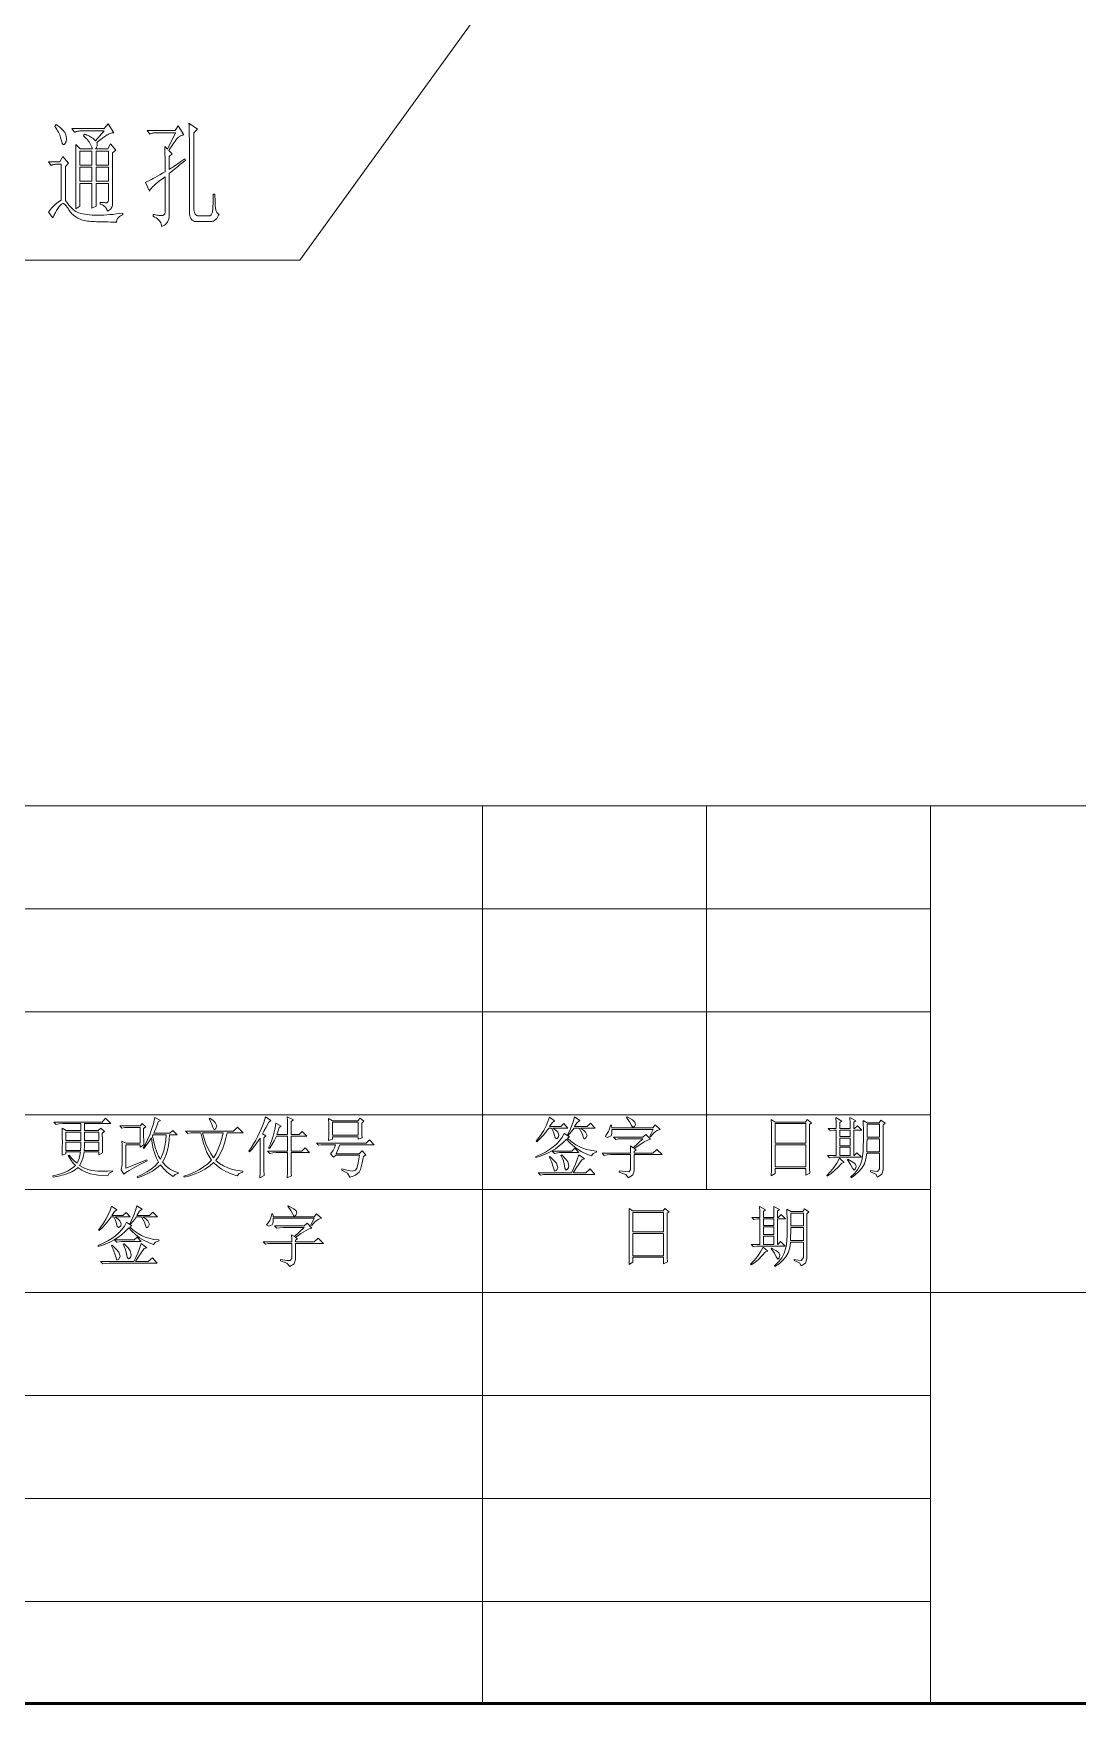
# Model space of a CAD drawing. Extents: x 21 to 293, y 5 to 205.
# Drawn here: x 152.8 to 199.3, y 5.2 to 79.7 of the extents above; entities that cross this region are included whole.
import ezdxf

# ---------------------------------------------------------------- set-up
doc = ezdxf.new("R2010")
doc.units = 0

msp = doc.modelspace()

# ---------------------------------------------------------------- linework, layer by layer
at = {"color": 7, "lineweight": 13}
for p, q in [((164.622, 69.617), (183.28, 95.395)), ((164.622, 69.617), (136.68, 69.617)), ((127.767, 45.293), (292.639, 45.293)), ((172.765, 45.293), (172.765, 5.25)), ((192.733, 45.293), (192.733, 5.25)), ((127.767, 40.704), (192.733, 40.704)), ((127.767, 36.114), (192.733, 36.114)), ((127.767, 31.524), (192.733, 31.524)), ((127.767, 28.199), (192.733, 28.199)), ((127.767, 23.609), (292.639, 23.609)), ((127.767, 19.019), (192.733, 19.019)), ((127.767, 14.429), (192.733, 14.429)), ((127.767, 9.84), (192.733, 9.84)), ((127.767, 5.25), (292.639, 5.25))]:
    msp.add_line(p, q, dxfattribs=at)
at = {"color": 7, "lineweight": 13, "ltscale": 0.42737}
msp.add_line((182.749, 45.293), (182.749, 28.199), dxfattribs=at)
at = {"color": 7, "lineweight": 35}
msp.add_line((292.64, 5.316), (20.64, 5.316), dxfattribs=at)
at = {"color": 7, "lineweight": 13}
for points in [[(153.707, 75.577), (153.753, 75.509), (153.796, 75.444), (153.834, 75.38), (153.869, 75.317), (153.9, 75.257), (153.927, 75.197), (153.95, 75.14), (153.97, 75.084), (153.985, 75.029), (153.997, 74.977), (154.008, 74.928), (154.019, 74.886), (154.031, 74.85), (154.044, 74.821), (154.057, 74.799), (154.072, 74.783), (154.087, 74.774), (154.103, 74.772), (154.12, 74.776), (154.137, 74.787), (154.154, 74.802), (154.17, 74.819), (154.183, 74.839), (154.195, 74.86), (154.205, 74.884), (154.213, 74.91), (154.219, 74.939), (154.224, 74.969), (154.226, 75.002), (154.227, 75.037), (154.226, 75.072), (154.222, 75.107), (154.216, 75.142), (154.208, 75.176), (154.197, 75.209), (154.184, 75.242), (154.168, 75.274), (154.15, 75.305), (154.13, 75.336), (154.107, 75.367), (154.082, 75.397), (154.055, 75.426), (154.026, 75.456), (153.995, 75.485), (153.962, 75.514), (153.927, 75.543), (153.89, 75.572), (153.851, 75.6), (153.81, 75.629), (153.767, 75.657)], [(155.727, 72.197), (155.727, 72.117), (155.781, 72.099), (155.83, 72.078), (155.874, 72.054), (155.913, 72.027), (155.947, 71.997), (155.977, 71.963), (156.002, 71.926), (156.022, 71.886), (156.037, 71.843), (156.047, 71.797), (156.093, 71.818), (156.134, 71.843), (156.17, 71.871), (156.201, 71.902), (156.227, 71.937), (156.249, 71.974), (156.266, 72.015), (156.278, 72.059), (156.285, 72.106), (156.287, 72.157), (156.287, 74.397), (156.427, 74.517), (156.187, 74.797), (156.067, 74.577), (155.527, 74.577), (155.546, 74.601), (155.562, 74.626), (155.575, 74.652), (155.585, 74.679), (155.592, 74.707), (155.597, 74.735), (155.599, 74.764), (155.598, 74.794), (155.594, 74.825), (155.587, 74.857), (155.623, 74.888), (155.66, 74.92), (155.698, 74.951), (155.736, 74.981), (155.775, 75.012), (155.814, 75.041), (155.854, 75.071), (155.894, 75.1), (155.935, 75.128), (155.977, 75.157), (156.019, 75.183), (156.059, 75.207), (156.099, 75.228), (156.137, 75.246), (156.175, 75.262), (156.211, 75.274), (156.247, 75.284), (156.281, 75.291), (156.315, 75.295), (156.347, 75.297), (156.087, 75.697), (155.907, 75.477), (154.467, 75.477), (154.587, 75.317), (154.612, 75.328), (154.638, 75.338), (154.666, 75.347), (154.696, 75.355), (154.727, 75.362), (154.76, 75.367), (154.794, 75.371), (154.83, 75.374), (154.868, 75.376), (154.907, 75.377), (155.907, 75.377), (155.527, 74.937), (155.486, 74.976), (155.443, 75.013), (155.398, 75.048), (155.351, 75.081), (155.302, 75.112), (155.251, 75.141), (155.198, 75.168), (155.143, 75.193), (155.086, 75.216), (155.027, 75.237), (154.987, 75.157), (155.018, 75.129), (155.048, 75.101), (155.077, 75.074), (155.104, 75.046), (155.13, 75.019), (155.154, 74.992), (155.177, 74.966), (155.198, 74.939), (155.218, 74.913), (155.237, 74.887), (155.255, 74.86), (155.272, 74.833), (155.288, 74.804), (155.304, 74.775), (155.32, 74.744), (155.334, 74.713), (155.348, 74.68), (155.362, 74.647), (155.375, 74.612), (155.387, 74.577), (154.847, 74.577), (154.647, 74.777), (154.647, 74.68), (154.647, 74.574), (154.647, 74.459), (154.647, 74.335), (154.647, 74.202), (154.647, 74.059), (154.647, 73.907), (154.647, 73.746), (154.647, 73.576), (154.647, 73.397), (154.647, 73.216), (154.647, 73.042), (154.647, 72.875), (154.647, 72.715), (154.647, 72.562), (154.647, 72.415), (154.647, 72.275), (154.647, 72.142), (154.647, 72.016), (154.647, 71.897), (154.827, 72.017), (154.827, 73.037), (155.367, 73.037), (155.367, 71.937), (155.547, 72.017), (155.547, 73.037), (156.107, 73.037), (156.107, 72.377), (156.106, 72.339), (156.104, 72.305), (156.099, 72.275), (156.093, 72.249), (156.085, 72.227), (156.075, 72.209), (156.063, 72.195), (156.05, 72.185), (156.034, 72.179), (156.017, 72.177), (155.998, 72.177), (155.977, 72.177), (155.953, 72.178), (155.928, 72.18), (155.9, 72.182), (155.87, 72.184), (155.837, 72.186), (155.803, 72.189), (155.766, 72.193)], [(159.527, 74.057), (159.507, 74.137), (159.417, 74.074), (159.332, 74.015), (159.251, 73.959), (159.174, 73.906), (159.102, 73.857), (159.034, 73.81), (158.971, 73.767), (158.912, 73.727), (158.857, 73.69), (158.807, 73.657), (158.807, 74.237), (158.947, 74.357), (158.787, 74.497), (158.842, 74.582), (158.893, 74.66), (158.942, 74.733), (158.987, 74.799), (159.03, 74.859), (159.069, 74.913), (159.106, 74.961), (159.139, 75.002), (159.17, 75.038), (159.197, 75.067), (159.223, 75.091), (159.25, 75.113), (159.276, 75.133), (159.303, 75.15), (159.33, 75.164), (159.357, 75.176), (159.384, 75.185), (159.412, 75.191), (159.439, 75.195), (159.467, 75.197), (159.207, 75.597), (159.067, 75.397), (157.827, 75.397), (157.947, 75.237), (157.972, 75.248), (157.997, 75.258), (158.023, 75.267), (158.05, 75.275), (158.077, 75.282), (158.106, 75.287), (158.135, 75.291), (158.165, 75.294), (158.196, 75.296), (158.227, 75.297), (159.087, 75.297), (158.727, 74.557), (158.607, 74.677), (158.611, 74.601), (158.614, 74.517), (158.617, 74.425), (158.62, 74.325), (158.622, 74.217), (158.624, 74.101), (158.625, 73.977), (158.626, 73.845), (158.627, 73.705), (158.627, 73.557), (158.507, 73.487), (158.394, 73.422), (158.288, 73.362), (158.189, 73.307), (158.097, 73.257), (158.013, 73.211), (157.936, 73.17), (157.866, 73.134), (157.803, 73.103), (157.747, 73.077), (157.927, 72.697), (157.945, 72.735), (157.974, 72.78), (158.015, 72.83), (158.068, 72.885), (158.132, 72.947), (158.208, 73.013), (158.295, 73.086), (158.394, 73.164), (158.505, 73.247), (158.627, 73.337), (158.627, 71.817), (158.626, 71.779), (158.622, 71.744), (158.616, 71.714), (158.608, 71.687), (158.597, 71.664), (158.584, 71.645), (158.568, 71.63), (158.55, 71.618), (158.53, 71.611), (158.507, 71.607), (158.481, 71.605), (158.452, 71.605), (158.419, 71.607), (158.382, 71.61), (158.342, 71.614), (158.298, 71.62), (158.251, 71.627), (158.2, 71.635), (158.145, 71.645), (158.087, 71.657), (158.087, 71.577), (158.159, 71.54), (158.224, 71.501), (158.281, 71.46), (158.33, 71.417), (158.372, 71.372), (158.406, 71.325), (158.433, 71.276), (158.452, 71.225), (158.463, 71.172), (158.467, 71.117), (158.535, 71.141), (158.596, 71.173), (158.649, 71.213), (158.694, 71.261), (158.732, 71.317), (158.762, 71.381), (158.785, 71.453), (158.8, 71.533), (158.807, 71.621), (158.807, 71.717), (158.807, 73.477), (158.886, 73.544), (158.964, 73.609), (159.04, 73.672), (159.114, 73.733), (159.187, 73.792), (159.258, 73.849), (159.328, 73.904), (159.396, 73.957), (159.462, 74.008)], [(159.707, 74.737), (159.707, 71.757), (159.711, 71.673), (159.722, 71.599), (159.74, 71.534), (159.765, 71.478), (159.797, 71.432), (159.837, 71.394), (159.884, 71.366), (159.938, 71.347), (159.999, 71.337), (160.067, 71.337), (160.627, 71.337), (160.655, 71.337), (160.681, 71.339), (160.707, 71.343), (160.731, 71.348), (160.755, 71.354), (160.777, 71.362), (160.799, 71.371), (160.819, 71.381), (160.839, 71.393), (160.857, 71.407), (160.875, 71.422), (160.893, 71.439), (160.91, 71.459), (160.928, 71.48), (160.945, 71.504), (160.962, 71.53), (160.978, 71.559), (160.995, 71.589), (161.011, 71.622), (161.027, 71.657), (161, 71.674), (160.976, 71.695), (160.954, 71.718), (160.934, 71.745), (160.917, 71.774), (160.902, 71.807), (160.89, 71.842), (160.88, 71.881), (160.872, 71.922), (160.867, 71.967), (160.863, 72.014), (160.86, 72.064), (160.857, 72.116), (160.854, 72.171), (160.852, 72.229), (160.85, 72.289), (160.849, 72.352), (160.848, 72.418), (160.847, 72.486), (160.847, 72.557), (160.767, 72.557), (160.767, 72.474), (160.766, 72.395), (160.765, 72.318), (160.764, 72.245), (160.762, 72.174), (160.76, 72.107), (160.757, 72.042), (160.754, 71.981), (160.751, 71.922), (160.747, 71.867), (160.742, 71.815), (160.734, 71.769), (160.724, 71.729), (160.712, 71.694), (160.697, 71.664), (160.68, 71.64), (160.66, 71.621), (160.638, 71.607), (160.614, 71.599), (160.587, 71.597), (160.167, 71.597), (160.118, 71.593), (160.074, 71.597), (160.035, 71.61), (160.001, 71.632), (159.972, 71.662), (159.949, 71.7), (159.931, 71.746), (159.918, 71.801), (159.91, 71.865), (159.907, 71.937), (159.907, 75.297), (160.067, 75.457), (159.687, 75.717), (159.691, 75.62), (159.694, 75.524), (159.697, 75.427), (159.7, 75.329), (159.702, 75.232), (159.704, 75.133), (159.705, 75.035), (159.706, 74.936), (159.707, 74.836)], [(154.827, 74.477), (155.367, 74.477), (155.367, 73.857), (154.827, 73.857)], [(155.547, 74.477), (156.107, 74.477), (156.107, 73.857), (155.547, 73.857)], [(154.187, 72.277), (154.187, 73.797), (154.327, 73.937), (154.067, 74.237), (153.927, 73.997), (153.427, 73.997), (153.547, 73.837), (153.572, 73.848), (153.597, 73.858), (153.623, 73.867), (153.65, 73.875), (153.677, 73.882), (153.706, 73.887), (153.735, 73.891), (153.765, 73.894), (153.796, 73.896), (153.827, 73.897), (153.987, 73.897), (153.987, 72.297), (153.92, 72.252), (153.856, 72.205), (153.794, 72.156), (153.734, 72.105), (153.677, 72.052), (153.622, 71.997), (153.57, 71.94), (153.52, 71.881), (153.472, 71.82), (153.427, 71.757), (153.627, 71.497), (153.64, 71.533), (153.655, 71.571), (153.672, 71.61), (153.691, 71.65), (153.712, 71.692), (153.735, 71.734), (153.76, 71.778), (153.787, 71.823), (153.816, 71.869), (153.847, 71.917), (153.878, 71.962), (153.908, 72.002), (153.937, 72.037), (153.964, 72.067), (153.99, 72.092), (154.014, 72.111), (154.037, 72.125), (154.058, 72.134), (154.078, 72.138), (154.097, 72.137), (154.116, 72.13), (154.136, 72.119), (154.157, 72.104), (154.179, 72.084), (154.202, 72.059), (154.227, 72.03), (154.253, 71.996), (154.28, 71.957), (154.308, 71.914), (154.337, 71.867), (154.368, 71.818), (154.401, 71.771), (154.436, 71.727), (154.473, 71.686), (154.512, 71.647), (154.553, 71.61), (154.596, 71.575), (154.641, 71.543), (154.688, 71.514), (154.737, 71.487), (154.789, 71.462), (154.844, 71.439), (154.902, 71.419), (154.963, 71.4), (155.027, 71.384), (155.095, 71.37), (155.166, 71.359), (155.24, 71.349), (155.317, 71.342), (155.397, 71.337), (155.482, 71.333), (155.571, 71.329), (155.666, 71.326), (155.765, 71.324), (155.87, 71.322), (155.979, 71.32), (156.094, 71.318), (156.213, 71.317), (156.338, 71.317), (156.467, 71.317), (156.466, 71.359), (156.472, 71.4), (156.484, 71.438), (156.502, 71.473), (156.527, 71.507), (156.558, 71.537), (156.596, 71.566), (156.64, 71.592), (156.69, 71.615), (156.747, 71.637), (156.747, 71.717), (156.597, 71.694), (156.449, 71.675), (156.305, 71.658), (156.163, 71.645), (156.025, 71.634), (155.889, 71.627), (155.757, 71.622), (155.627, 71.621), (155.501, 71.622), (155.377, 71.627), (155.259, 71.634), (155.148, 71.646), (155.045, 71.661), (154.95, 71.679), (154.862, 71.702), (154.782, 71.727), (154.709, 71.757), (154.644, 71.79), (154.587, 71.826), (154.537, 71.867), (154.492, 71.909), (154.45, 71.95), (154.409, 71.992), (154.371, 72.033), (154.335, 72.074), (154.301, 72.115), (154.269, 72.156), (154.24, 72.196), (154.212, 72.237)], [(154.827, 73.757), (155.367, 73.757), (155.367, 73.137), (154.827, 73.137)], [(155.547, 73.757), (156.107, 73.757), (156.107, 73.137), (155.547, 73.137)], [(154.035, 29.728), (154.041, 29.905), (154.045, 30.1), (154.046, 30.312), (154.045, 30.528), (154.041, 30.734), (154.035, 30.932), (154.218, 30.828), (154.873, 30.828), (154.873, 31.142), (154.046, 31.142), (153.902, 31.133), (153.77, 31.107), (153.667, 31.211), (155.815, 31.211), (155.976, 31.377), (156.206, 31.142), (155.034, 31.142), (155.034, 30.828), (155.643, 30.828), (155.758, 30.943), (155.93, 30.782), (155.827, 30.713), (155.828, 30.405), (155.83, 30.156), (155.833, 29.964), (155.838, 29.831), (155.666, 29.751), (155.666, 29.877), (155.011, 29.877), (154.969, 29.637), (154.904, 29.437), (154.816, 29.278), (155, 29.171), (155.183, 29.097), (155.367, 29.054), (155.629, 29.024), (155.861, 29.014), (156.057, 29.019), (156.275, 29.037), (156.275, 29.002), (156.126, 28.927), (156.068, 28.818), (155.848, 28.828), (155.646, 28.846), (155.463, 28.871), (155.298, 28.904), (155.098, 28.969), (154.91, 29.063), (154.735, 29.186), (154.615, 29.085), (154.467, 28.997), (154.293, 28.922), (154.095, 28.858), (153.874, 28.804), (153.632, 28.759), (153.621, 28.805), (153.872, 28.871), (154.091, 28.944), (154.276, 29.024), (154.491, 29.151), (154.632, 29.278), (154.535, 29.383), (154.428, 29.529), (154.31, 29.716), (154.345, 29.739), (154.476, 29.585), (154.595, 29.462), (154.701, 29.37), (154.793, 29.589), (154.824, 29.719), (154.85, 29.877), (154.207, 29.877), (154.207, 29.797)], [(158.012, 30.51), (157.93, 30.365), (157.818, 30.204), (157.679, 30.028), (157.645, 30.051), (157.749, 30.226), (157.847, 30.421), (157.938, 30.637), (158.023, 30.873), (158.101, 31.13), (158.173, 31.407), (158.415, 31.281), (158.323, 31.213), (158.274, 31.091), (158.205, 30.924), (158.116, 30.711), (158.84, 30.711), (158.966, 30.837), (159.161, 30.642), (158.828, 30.642), (158.81, 30.397), (158.777, 30.168), (158.731, 29.956), (158.67, 29.761), (158.595, 29.583), (158.507, 29.421), (158.692, 29.232), (158.871, 29.093), (159.043, 29.002), (159.207, 28.96), (159.207, 28.914), (159.067, 28.868), (158.989, 28.776), (158.845, 28.874), (158.702, 28.994), (158.558, 29.138), (158.415, 29.304), (158.245, 29.157), (158.058, 29.025), (157.853, 28.91), (157.632, 28.812), (157.392, 28.73), (157.381, 28.765), (157.606, 28.868), (157.814, 28.985), (158.005, 29.116), (158.178, 29.261), (158.334, 29.419), (158.24, 29.595), (158.161, 29.792), (158.097, 30.011), (158.047, 30.25)], [(160.623, 31.377), (160.763, 31.278), (160.859, 31.188), (160.933, 31.044), (160.887, 30.923), (160.807, 30.86), (160.75, 30.975), (160.692, 31.162), (160.589, 31.354)], [(162.85, 28.73), (162.856, 28.949), (162.86, 29.133), (162.861, 29.281), (162.861, 30.496), (162.72, 30.289), (162.594, 30.117), (162.484, 29.98), (162.39, 29.877), (162.356, 29.911), (162.455, 30.054), (162.568, 30.232), (162.652, 30.376), (162.742, 30.548), (162.838, 30.748), (162.934, 30.967), (163.022, 31.196), (163.103, 31.436), (163.344, 31.276), (163.252, 31.207), (163.123, 30.976), (163.027, 30.804), (162.965, 30.691), (163.114, 30.588), (163.022, 30.507), (163.022, 29.315), (163.025, 29.091), (163.034, 28.833)], [(164.079, 30.652), (164.078, 30.865), (164.076, 31.067), (164.073, 31.257), (164.068, 31.436), (164.343, 31.309), (164.24, 31.228), (164.24, 30.652), (164.596, 30.652), (164.734, 30.79), (164.941, 30.583), (164.24, 30.583), (164.24, 29.917), (164.723, 29.917), (164.86, 30.054), (165.067, 29.848), (164.24, 29.848), (164.24, 29.529), (164.242, 29.266), (164.244, 29.058), (164.247, 28.906), (164.251, 28.81), (164.068, 28.73), (164.072, 28.954), (164.075, 29.177), (164.077, 29.401), (164.079, 29.624), (164.079, 29.848), (163.574, 29.848), (163.43, 29.839), (163.298, 29.813), (163.194, 29.917), (164.079, 29.917), (164.079, 30.583), (163.585, 30.583), (163.489, 30.379), (163.386, 30.195), (163.275, 30.032), (163.24, 30.054), (163.319, 30.231), (163.386, 30.407), (163.441, 30.583), (163.488, 30.764), (163.528, 30.956), (163.562, 31.157), (163.803, 31.031), (163.711, 30.962), (163.663, 30.821), (163.608, 30.652)], [(167.391, 31.163), (167.392, 30.864), (167.396, 30.646), (167.402, 30.508), (167.23, 30.439), (167.23, 30.554), (166.081, 30.554), (166.081, 30.45), (165.909, 30.393), (165.917, 30.628), (165.92, 30.877), (165.917, 31.126), (165.909, 31.361), (166.081, 31.27), (167.218, 31.27), (167.322, 31.377), (167.483, 31.242)], [(175.748, 31.424), (175.978, 31.261), (175.872, 31.174), (175.76, 31.005), (176.254, 31.005), (176.392, 31.143), (176.575, 30.936), (175.909, 30.936), (176.043, 30.841), (176.122, 30.764), (176.173, 30.626), (176.156, 30.545), (176.076, 30.465), (176.001, 30.511), (175.955, 30.712), (175.909, 30.828), (175.84, 30.936), (175.725, 30.936), (175.593, 30.764), (175.472, 30.614), (175.346, 30.473), (175.197, 30.327), (175.162, 30.35), (175.271, 30.491), (175.382, 30.654), (175.495, 30.839), (175.6, 31.035), (175.684, 31.23)], [(176.874, 31.436), (177.104, 31.284), (176.995, 31.191), (176.874, 31.005), (177.437, 31.005), (177.586, 31.154), (177.793, 30.936), (177.138, 30.936), (177.269, 30.847), (177.362, 30.764), (177.431, 30.614), (177.374, 30.499), (177.299, 30.453), (177.265, 30.511), (177.207, 30.7), (177.158, 30.808), (177.081, 30.936), (176.851, 30.936), (176.722, 30.769), (176.587, 30.614), (176.552, 30.637), (176.654, 30.825), (176.742, 31.021), (176.815, 31.225)], [(179.404, 31.057), (179.327, 31.221), (179.186, 31.413), (179.209, 31.436), (179.45, 31.304), (179.554, 31.206), (179.588, 31.103), (179.542, 31.011), (179.473, 30.965)], [(185.64, 28.818), (185.644, 29.083), (185.648, 29.34), (185.65, 29.588), (185.651, 29.827), (185.652, 30.057), (185.652, 30.249), (185.651, 30.448), (185.649, 30.655), (185.647, 30.869), (185.644, 31.09), (185.64, 31.318), (185.813, 31.211), (187.157, 31.211), (187.237, 31.318), (187.433, 31.17), (187.341, 31.101), (187.341, 29.537), (187.342, 29.323), (187.346, 29.122), (187.352, 28.933), (187.18, 28.841), (187.18, 29.142), (185.813, 29.142), (185.813, 28.922)], [(188.525, 30.917), (188.522, 31.185), (188.513, 31.407), (188.778, 31.255), (188.686, 31.185), (188.686, 30.917), (189.157, 30.917), (189.154, 31.144), (189.145, 31.407), (189.41, 31.267), (189.318, 31.197), (189.318, 30.918), (189.352, 30.918), (189.479, 31.046), (189.674, 30.848), (189.318, 30.848), (189.318, 29.711), (189.329, 29.711), (189.456, 29.837), (189.651, 29.642), (188.399, 29.642), (188.238, 29.619), (188.146, 29.711), (188.525, 29.711), (188.525, 30.848), (188.422, 30.848), (188.261, 30.825), (188.169, 30.917)], [(190.053, 29.043), (190.241, 29.015), (190.369, 29.002), (190.467, 29.123), (190.467, 29.818), (189.892, 29.818), (189.858, 29.565), (189.787, 29.345), (189.68, 29.158), (189.542, 28.998), (189.383, 28.855), (189.203, 28.73), (189.18, 28.765), (189.358, 28.933), (189.502, 29.116), (189.611, 29.321), (189.685, 29.559), (189.71, 29.706), (189.728, 29.895), (189.739, 30.126), (189.743, 30.399), (189.742, 30.674), (189.74, 30.914), (189.736, 31.117), (189.731, 31.285), (189.904, 31.181), (190.444, 31.181), (190.524, 31.296), (190.708, 31.158), (190.627, 31.078), (190.627, 29.075), (190.57, 28.88), (190.375, 28.753), (190.294, 28.889), (190.053, 28.996)], [(154.207, 30.759), (154.207, 30.387), (154.873, 30.387), (154.873, 30.759)], [(155.034, 30.759), (155.034, 30.387), (155.666, 30.387), (155.666, 30.759)], [(157.668, 30.917), (157.669, 30.608), (157.673, 30.369), (157.679, 30.201), (157.518, 30.097), (157.518, 30.201), (156.875, 30.201), (156.875, 29.155), (157.817, 29.523), (157.829, 29.477), (157.504, 29.313), (157.237, 29.172), (157.028, 29.052), (156.876, 28.955), (156.783, 28.879), (156.668, 29.075), (156.714, 29.316), (156.714, 29.856), (156.713, 30.024), (156.709, 30.193), (156.703, 30.361), (156.887, 30.27), (157.518, 30.27), (157.518, 30.965), (156.829, 30.965), (156.703, 30.942), (156.611, 31.034), (157.507, 31.034), (157.599, 31.149), (157.76, 30.999)], [(158.093, 30.642), (158.058, 30.596), (158.117, 30.322), (158.182, 30.081), (158.253, 29.872), (158.331, 29.695), (158.415, 29.55), (158.495, 29.726), (158.562, 29.924), (158.615, 30.142), (158.654, 30.381), (158.679, 30.642)], [(159.532, 30.799), (161.669, 30.799), (161.853, 30.983), (162.105, 30.73), (161.393, 30.73), (161.337, 30.489), (161.27, 30.262), (161.192, 30.049), (161.102, 29.849), (161, 29.664), (160.887, 29.493), (161.049, 29.365), (161.226, 29.257), (161.419, 29.169), (161.628, 29.101), (161.853, 29.052), (162.094, 29.023), (162.094, 28.977), (161.921, 28.917), (161.841, 28.805), (161.575, 28.895), (161.336, 29), (161.124, 29.12), (160.94, 29.254), (160.784, 29.403), (160.598, 29.248), (160.399, 29.112), (160.187, 28.995), (159.962, 28.897), (159.725, 28.819), (159.474, 28.759), (159.463, 28.794), (159.704, 28.874), (159.931, 28.969), (160.144, 29.08), (160.341, 29.206), (160.524, 29.347), (160.692, 29.504), (160.587, 29.675), (160.492, 29.859), (160.408, 30.057), (160.335, 30.268), (160.273, 30.492), (160.221, 30.73), (159.911, 30.73), (159.767, 30.721), (159.635, 30.696)], [(160.29, 30.73), (160.361, 30.472), (160.446, 30.232), (160.545, 30.009), (160.658, 29.804), (160.784, 29.616), (160.897, 29.804), (160.995, 30.009), (161.081, 30.232), (161.152, 30.472), (161.209, 30.73)], [(166.081, 31.201), (166.081, 30.623), (167.23, 30.623), (167.23, 31.201)], [(176.518, 30.45), (176.348, 30.286), (176.182, 30.143), (176.02, 30.021), (175.863, 29.921), (175.702, 29.834), (175.53, 29.756), (175.346, 29.686), (175.151, 29.624), (175.151, 29.67), (175.371, 29.767), (175.573, 29.871), (175.756, 29.982), (175.92, 30.101), (176.068, 30.23), (176.199, 30.374), (176.315, 30.533), (176.414, 30.706), (176.644, 30.543), (176.552, 30.497), (176.715, 30.347), (176.926, 30.2), (177.083, 30.112), (177.242, 30.042), (177.403, 29.99), (177.635, 29.939), (177.851, 29.915), (177.851, 29.868), (177.701, 29.81), (177.621, 29.705), (177.424, 29.78), (177.201, 29.886), (176.985, 30.014), (176.805, 30.154), (176.653, 30.3)], [(179.37, 29.828), (179.367, 29.961), (179.358, 30.147), (179.485, 30.064), (179.921, 30.465), (178.979, 30.465), (178.836, 30.457), (178.704, 30.431), (178.6, 30.534), (179.921, 30.534), (180.048, 30.661), (180.255, 30.44), (180.136, 30.406), (179.976, 30.325), (179.774, 30.2), (179.531, 30.028), (179.623, 29.969), (179.531, 29.899), (179.531, 29.828), (180.358, 29.828), (180.542, 29.989), (180.772, 29.759), (179.531, 29.759), (179.531, 29.036), (179.473, 28.852), (179.278, 28.73), (179.152, 28.872), (178.864, 28.979), (178.864, 29.036), (179.15, 29.003), (179.295, 28.996), (179.37, 29.081), (179.37, 29.759), (178.474, 29.759), (178.33, 29.751), (178.198, 29.725), (178.095, 29.828)], [(179.427, 30.946), (179.531, 30.946), (180.358, 30.946), (180.461, 31.084), (180.691, 30.877), (180.541, 30.826), (180.395, 30.719), (180.255, 30.555), (180.22, 30.578), (180.369, 30.877), (178.531, 30.877), (178.534, 30.702), (178.497, 30.59), (178.342, 30.521), (178.244, 30.567), (178.267, 30.613), (178.388, 30.785), (178.435, 30.903), (178.474, 31.072), (178.52, 31.072), (178.531, 30.946)], [(185.813, 31.142), (185.813, 30.27), (187.18, 30.27), (187.18, 31.142)], [(188.686, 30.848), (188.686, 30.564), (189.157, 30.564), (189.157, 30.848)], [(189.904, 31.112), (189.904, 30.534), (190.467, 30.534), (190.467, 31.112)], [(154.207, 30.318), (154.207, 29.946), (154.862, 29.946), (154.87, 30.163), (154.873, 30.318)], [(155.034, 30.318), (155.031, 30.146), (155.023, 29.946), (155.666, 29.946), (155.666, 30.318)], [(167.46, 29.672), (167.393, 29.328), (167.332, 29.097), (167.276, 28.979), (167.115, 28.846), (167.009, 28.804), (166.851, 28.759), (166.75, 28.924), (166.495, 29.071), (166.506, 29.117), (166.776, 29.048), (166.966, 29.025), (167.109, 29.06), (167.167, 29.15), (167.227, 29.373), (167.287, 29.73), (166.23, 29.73), (166.127, 29.638), (165.989, 29.797), (166.121, 29.943), (166.171, 30.058), (166.219, 30.201), (165.564, 30.201), (165.461, 30.178), (165.369, 30.27), (167.586, 30.27), (167.735, 30.419), (167.942, 30.201), (166.414, 30.201), (166.253, 29.799), (167.276, 29.799), (167.402, 29.925), (167.575, 29.753)], [(175.875, 29.917), (176.748, 29.917), (176.886, 30.043), (177.069, 29.848), (176.196, 29.848), (175.978, 29.813)], [(185.813, 30.201), (185.813, 29.211), (187.18, 29.211), (187.18, 30.201)], [(188.686, 30.495), (188.686, 30.152), (189.157, 30.152), (189.157, 30.495)], [(188.686, 30.083), (188.686, 29.711), (189.157, 29.711), (189.157, 30.083)], [(189.904, 30.465), (189.902, 30.26), (189.899, 30.067), (189.892, 29.887), (190.467, 29.887), (190.467, 30.465)], [(177.058, 29.75), (177.311, 29.566), (177.196, 29.532), (177.066, 29.334), (176.935, 29.139), (176.805, 28.946), (177.38, 28.946), (177.563, 29.118), (177.782, 28.877), (175.645, 28.877), (175.492, 28.868), (175.357, 28.843), (175.254, 28.946), (176.736, 28.946), (176.83, 29.134), (176.914, 29.331), (176.99, 29.536)], [(175.771, 29.675), (175.953, 29.501), (176.064, 29.373), (176.127, 29.188), (176.064, 29.055), (175.984, 29.015), (175.932, 29.164), (175.895, 29.291), (175.852, 29.414), (175.8, 29.535), (175.737, 29.652)], [(176.3, 29.744), (176.483, 29.562), (176.575, 29.432), (176.621, 29.27), (176.598, 29.165), (176.541, 29.09), (176.495, 29.072), (176.443, 29.148), (176.403, 29.362), (176.357, 29.521), (176.265, 29.721)], [(188.674, 29.596), (188.881, 29.411), (188.778, 29.377), (188.621, 29.202), (188.462, 29.047), (188.3, 28.913), (188.134, 28.799), (188.111, 28.833), (188.277, 29.001), (188.427, 29.18), (188.561, 29.376)], [(189.053, 29.55), (189.272, 29.422), (189.375, 29.341), (189.421, 29.237), (189.387, 29.121), (189.329, 29.063), (189.26, 29.156), (189.174, 29.324), (189.031, 29.527)], [(156.242, 27.467), (156.472, 27.304), (156.366, 27.216), (156.254, 27.047), (156.748, 27.047), (156.885, 27.185), (157.069, 26.978), (156.403, 26.978), (156.536, 26.883), (156.615, 26.806), (156.667, 26.668), (156.65, 26.588), (156.569, 26.507), (156.495, 26.553), (156.449, 26.754), (156.403, 26.871), (156.334, 26.978), (156.219, 26.978), (156.087, 26.806), (155.966, 26.657), (155.84, 26.516), (155.691, 26.369), (155.656, 26.392), (155.765, 26.534), (155.876, 26.697), (155.989, 26.882), (156.094, 27.077), (156.178, 27.272)], [(157.368, 27.478), (157.598, 27.327), (157.489, 27.234), (157.368, 27.047), (157.931, 27.047), (158.08, 27.197), (158.287, 26.978), (157.632, 26.978), (157.763, 26.889), (157.856, 26.806), (157.925, 26.657), (157.868, 26.542), (157.793, 26.496), (157.759, 26.553), (157.701, 26.743), (157.652, 26.85), (157.575, 26.978), (157.345, 26.978), (157.216, 26.812), (157.081, 26.657), (157.046, 26.68), (157.148, 26.868), (157.236, 27.064), (157.309, 27.267)], [(164.333, 26.988), (164.436, 26.988), (165.264, 26.988), (165.367, 27.126), (165.597, 26.919), (165.446, 26.868), (165.301, 26.761), (165.16, 26.598), (165.126, 26.621), (165.275, 26.919), (163.437, 26.919), (163.44, 26.744), (163.402, 26.632), (163.247, 26.563), (163.15, 26.609), (163.173, 26.655), (163.293, 26.828), (163.341, 26.945), (163.379, 27.115), (163.425, 27.115), (163.437, 26.988)], [(164.31, 27.099), (164.232, 27.263), (164.092, 27.455), (164.115, 27.478), (164.356, 27.346), (164.459, 27.248), (164.494, 27.145), (164.448, 27.053), (164.379, 27.007)], [(179.299, 24.861), (179.304, 25.126), (179.307, 25.382), (179.309, 25.63), (179.31, 25.869), (179.311, 26.099), (179.311, 26.291), (179.31, 26.491), (179.308, 26.697), (179.306, 26.911), (179.303, 27.132), (179.299, 27.361), (179.472, 27.253), (180.816, 27.253), (180.896, 27.361), (181.092, 27.212), (181, 27.144), (181, 25.58), (181.001, 25.366), (181.005, 25.164), (181.011, 24.975), (180.839, 24.884), (180.839, 25.184), (179.472, 25.184), (179.472, 24.964)], [(179.472, 27.184), (179.472, 26.312), (180.839, 26.312), (180.839, 27.184)], [(185.125, 26.959), (185.122, 27.227), (185.114, 27.449), (185.378, 27.297), (185.286, 27.227), (185.286, 26.959), (185.757, 26.959), (185.754, 27.186), (185.746, 27.449), (186.01, 27.309), (185.918, 27.239), (185.918, 26.96), (185.952, 26.96), (186.079, 27.088), (186.274, 26.89), (185.918, 26.89), (185.918, 25.753), (185.929, 25.753), (186.056, 25.879), (186.251, 25.684), (184.999, 25.684), (184.838, 25.661), (184.746, 25.753), (185.125, 25.753), (185.125, 26.89), (185.022, 26.89), (184.861, 26.867), (184.769, 26.959)], [(185.286, 26.89), (185.286, 26.606), (185.757, 26.606), (185.757, 26.89)], [(186.653, 25.085), (186.841, 25.057), (186.969, 25.044), (187.067, 25.166), (187.067, 25.861), (186.492, 25.861), (186.459, 25.607), (186.388, 25.387), (186.28, 25.201), (186.143, 25.04), (185.984, 24.897), (185.803, 24.772), (185.78, 24.807), (185.958, 24.975), (186.102, 25.158), (186.211, 25.364), (186.286, 25.601), (186.311, 25.748), (186.329, 25.938), (186.34, 26.168), (186.343, 26.441), (186.342, 26.716), (186.34, 26.956), (186.337, 27.159), (186.332, 27.327), (186.504, 27.224), (187.044, 27.224), (187.124, 27.339), (187.308, 27.201), (187.228, 27.12), (187.228, 25.118), (187.17, 24.922), (186.975, 24.795), (186.895, 24.931), (186.653, 25.038)], [(186.504, 27.155), (186.504, 26.577), (187.067, 26.577), (187.067, 27.155)], [(157.012, 26.493), (156.842, 26.328), (156.676, 26.185), (156.514, 26.064), (156.357, 25.963), (156.196, 25.877), (156.024, 25.799), (155.84, 25.728), (155.645, 25.666), (155.645, 25.713), (155.865, 25.809), (156.067, 25.913), (156.25, 26.025), (156.414, 26.143), (156.562, 26.273), (156.693, 26.417), (156.809, 26.575), (156.908, 26.748), (157.138, 26.585), (157.046, 26.539), (157.209, 26.389), (157.42, 26.242), (157.577, 26.154), (157.736, 26.084), (157.896, 26.033), (158.129, 25.982), (158.345, 25.957), (158.345, 25.911), (158.195, 25.852), (158.115, 25.748), (157.918, 25.822), (157.695, 25.928), (157.479, 26.056), (157.299, 26.196), (157.147, 26.343)], [(156.368, 25.959), (157.242, 25.959), (157.379, 26.085), (157.563, 25.89), (156.69, 25.89), (156.472, 25.856)], [(164.276, 25.871), (164.273, 26.003), (164.264, 26.189), (164.39, 26.106), (164.827, 26.508), (163.885, 26.508), (163.741, 26.499), (163.609, 26.473), (163.506, 26.577), (164.827, 26.577), (164.953, 26.703), (165.16, 26.482), (165.042, 26.448), (164.882, 26.368), (164.68, 26.242), (164.436, 26.071), (164.528, 26.012), (164.436, 25.941), (164.436, 25.871), (165.264, 25.871), (165.447, 26.032), (165.677, 25.802), (164.436, 25.802), (164.436, 25.078), (164.379, 24.894), (164.184, 24.772), (164.057, 24.914), (163.77, 25.021), (163.77, 25.078), (164.056, 25.045), (164.201, 25.038), (164.276, 25.123), (164.276, 25.802), (163.379, 25.802), (163.236, 25.793), (163.104, 25.767), (163, 25.871)], [(179.472, 26.243), (179.472, 25.253), (180.839, 25.253), (180.839, 26.243)], [(185.286, 26.537), (185.286, 26.194), (185.757, 26.194), (185.757, 26.537)], [(185.286, 26.125), (185.286, 25.753), (185.757, 25.753), (185.757, 26.125)], [(186.504, 26.508), (186.503, 26.302), (186.499, 26.11), (186.492, 25.93), (187.067, 25.93), (187.067, 26.508)], [(157.552, 25.793), (157.805, 25.609), (157.69, 25.574), (157.559, 25.376), (157.429, 25.181), (157.299, 24.988), (157.873, 24.988), (158.057, 25.161), (158.276, 24.919), (156.139, 24.919), (155.986, 24.911), (155.851, 24.885), (155.748, 24.988), (157.23, 24.988), (157.323, 25.177), (157.408, 25.373), (157.484, 25.579)], [(156.265, 25.718), (156.447, 25.543), (156.558, 25.416), (156.621, 25.23), (156.558, 25.098), (156.478, 25.057), (156.426, 25.207), (156.389, 25.333), (156.345, 25.456), (156.294, 25.577), (156.231, 25.694)], [(156.794, 25.787), (156.977, 25.604), (157.069, 25.474), (157.115, 25.312), (157.092, 25.208), (157.035, 25.132), (156.989, 25.115), (156.937, 25.19), (156.897, 25.404), (156.851, 25.564), (156.759, 25.764)], [(185.275, 25.638), (185.481, 25.453), (185.378, 25.419), (185.221, 25.244), (185.062, 25.09), (184.9, 24.955), (184.735, 24.841), (184.712, 24.876), (184.877, 25.043), (185.028, 25.222), (185.161, 25.419)], [(185.654, 25.592), (185.872, 25.465), (185.975, 25.384), (186.021, 25.279), (185.987, 25.163), (185.929, 25.106), (185.861, 25.198), (185.774, 25.366), (185.631, 25.569)]]:
    msp.add_lwpolyline(points, close=True, dxfattribs=at)

doc.saveas('drawing.dxf')
